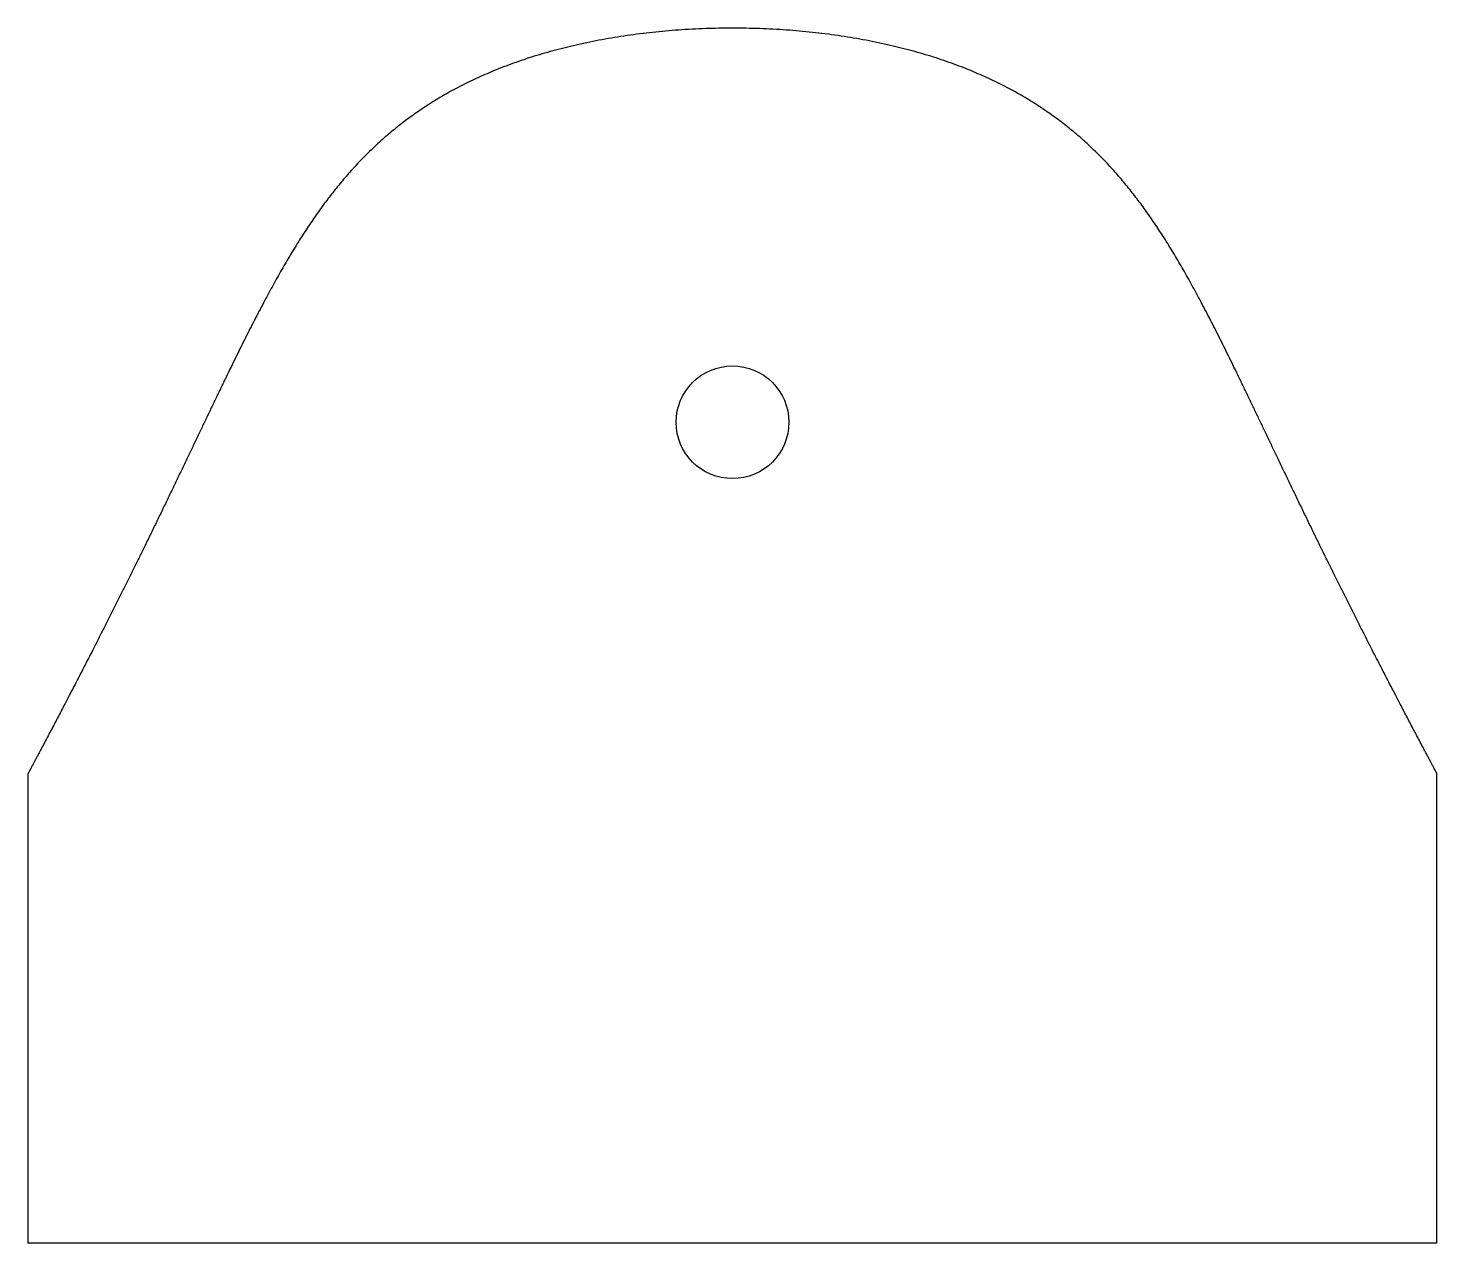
# Model space of a CAD drawing. Header units: centimetres. Extents: x 0 to 1.5, y 0 to 1.29.
import ezdxf

# ---------------------------------------------------------------- set-up
doc = ezdxf.new("R2010")
doc.units = ezdxf.units.CM
doc.header["$MEASUREMENT"] = 0
doc.layers.add('Hole v6_Sketch1', color=7, linetype='Continuous')

msp = doc.modelspace()

# ---------------------------------------------------------------- linework, layer by layer
at = {"layer": 'Hole v6_Sketch1'}
for p, q in [((0, 0), (0, 0.5)), ((1.5, 0), (1.5, 0.5)), ((0, 0), (1.5, 0))]:
    msp.add_line(p, q, dxfattribs=at)
msp.add_circle((0.75, 0.874), 0.06, dxfattribs=at)
msp.add_open_spline([(1.5, 0.5), (1.4887, 0.5212), (1.4665, 0.563), (1.4346, 0.6242), (1.3948, 0.7028), (1.3494, 0.796), (1.3078, 0.8838), (1.2685, 0.9657), (1.2293, 1.0412), (1.1865, 1.1092), (1.1357, 1.1685), (1.0729, 1.2179), (0.9955, 1.2562), (0.904, 1.2822), (0.8025, 1.2954), (0.6975, 1.2954), (0.596, 1.2822), (0.5045, 1.2562), (0.4271, 1.2179), (0.3643, 1.1685), (0.3135, 1.1092), (0.2707, 1.0412), (0.2315, 0.9657), (0.1922, 0.8838), (0.1506, 0.796), (0.1052, 0.7028), (0.0654, 0.6242), (0.0335, 0.563), (0.0113, 0.5212), (0, 0.5)], degree=5, dxfattribs=at)
msp.add_point((0, 0), dxfattribs=at)

doc.saveas('drawing.dxf')
